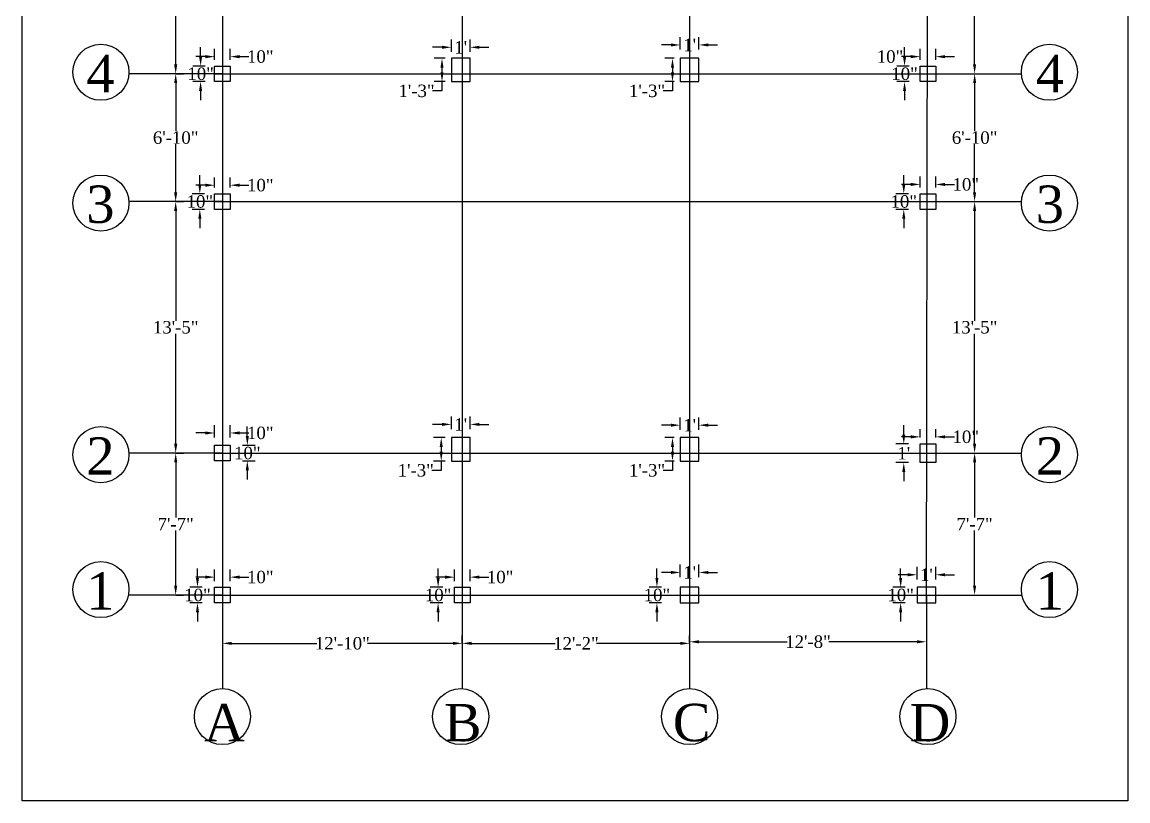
# Model space of a CAD drawing. Header units: inches. Extents: x -5597760 to 21122418, y -37133 to 23298423.
# Drawn here: x 3666 to 4376, y -22427 to -21927 of the extents above; entities that cross this region are included whole.
import ezdxf

# ---------------------------------------------------------------- set-up
doc = ezdxf.new("R2010")
doc.units = ezdxf.units.IN
doc.header["$MEASUREMENT"] = 0
doc.styles.get("Standard").update_dxf_attribs({"font": 'times.ttf', "height": 8})
doc.dimstyles.get("Standard").update_dxf_attribs({"dimtxt": 7, "dimasz": 6, "dimexe": 5, "dimexo": 4, "dimgap": 0.09, "dimtad": 0, "dimtih": 1, "dimtoh": 1, "dimdec": 0, "dimzin": 0, "dimdsep": 46, "dimlunit": 3, "dimtxsty": 'Standard', "dimcen": 0.09, "dimadec": 0, "dimazin": 0, "dimtfac": 1, "dimtdec": 0, "dimtofl": 0, "dimtmove": 0, "dimatfit": 3, "dimfxl": 3, "dimfxlon": 1, "dimtolj": 1, "dimtzin": 0, "dimarcsym": 0})

# ---------------------------------------------------------------- blocks, each defined once
blk = doc.blocks.new('*D1013')
at = {"color": 0, "lineweight": -2, "transparency": 16777216}
for p, q in [((3764.5, -21816), (3769.5, -21816)), ((3764.5, -21822), (3764.5, -21883.91)), ((3764.5, -21954), (3764.5, -21892.09)), ((3764.5, -21960), (3769.5, -21960))]:
    blk.add_line(p, q, dxfattribs=at)
at = {"color": 0, "transparency": 16777216}
for points in [[(3763.5, -21822), (3765.5, -21822), (3764.5, -21816)], [(3763.5, -21954), (3765.5, -21954), (3764.5, -21960)]]:
    blk.add_solid(points, dxfattribs=at)
at = {"layer": 'Defpoints', "color": 0, "transparency": 16777216}
for p in [(3764.5, -21816), (3764.5, -21960), (3764.5, -21960)]:
    blk.add_point(p, dxfattribs=at)
at = {"color": 0, "transparency": 16777216, "insert": (3764.5, -21888), "char_height": 8, "attachment_point": 5}
blk.add_mtext("\\A1;12'", dxfattribs=at)
blk = doc.blocks.new('*D1014')
at = {"color": 0, "lineweight": -2, "transparency": 16777216}
for p, q in [((3764.5, -21960), (3769.5, -21960)), ((3764.5, -21966), (3764.5, -21996.84)), ((3764.5, -22036), (3764.5, -22005.16)), ((3764.5, -22042), (3769.5, -22042))]:
    blk.add_line(p, q, dxfattribs=at)
at = {"color": 0, "transparency": 16777216}
for points in [[(3763.5, -21966), (3765.5, -21966), (3764.5, -21960)], [(3763.5, -22036), (3765.5, -22036), (3764.5, -22042)]]:
    blk.add_solid(points, dxfattribs=at)
at = {"layer": 'Defpoints', "color": 0, "transparency": 16777216}
for p in [(3764.5, -21960), (3764.5, -22042), (3764.5, -22042)]:
    blk.add_point(p, dxfattribs=at)
at = {"color": 0, "transparency": 16777216, "insert": (3764.5, -22001), "char_height": 8, "attachment_point": 5}
blk.add_mtext('\\A1;6\'-10"', dxfattribs=at)
blk = doc.blocks.new('*D1015')
at = {"color": 0, "lineweight": -2, "transparency": 16777216}
for p, q in [((3764.5, -22042), (3759.5, -22042)), ((3764.5, -22048), (3764.5, -22118.55)), ((3764.5, -22197.42), (3764.5, -22126.87)), ((3764.5, -22203.42), (3769.5, -22203.42))]:
    blk.add_line(p, q, dxfattribs=at)
at = {"color": 0, "transparency": 16777216}
for points in [[(3763.5, -22048), (3765.5, -22048), (3764.5, -22042)], [(3763.5, -22197.42), (3765.5, -22197.42), (3764.5, -22203.42)]]:
    blk.add_solid(points, dxfattribs=at)
at = {"layer": 'Defpoints', "color": 0, "transparency": 16777216}
for p in [(3764.5, -22042), (3764.5, -22203.42), (3764.5, -22203.42)]:
    blk.add_point(p, dxfattribs=at)
at = {"color": 0, "transparency": 16777216, "insert": (3764.5, -22122.71), "char_height": 8, "attachment_point": 5}
blk.add_mtext('\\A1;13\'-5"', dxfattribs=at)
blk = doc.blocks.new('*D1016')
at = {"color": 0, "lineweight": -2, "transparency": 16777216}
for p, q in [((3764.5, -22203.42), (3769.5, -22203.42)), ((3764.5, -22209.42), (3764.5, -22244.79)), ((3764.5, -22288.5), (3764.5, -22253.13)), ((3764.5, -22294.5), (3769.5, -22294.5))]:
    blk.add_line(p, q, dxfattribs=at)
at = {"color": 0, "transparency": 16777216}
for points in [[(3763.5, -22209.42), (3765.5, -22209.42), (3764.5, -22203.42)], [(3763.5, -22288.5), (3765.5, -22288.5), (3764.5, -22294.5)]]:
    blk.add_solid(points, dxfattribs=at)
at = {"layer": 'Defpoints', "color": 0, "transparency": 16777216}
for p in [(3764.5, -22203.42), (3764.5, -22294.5), (3764.5, -22294.5)]:
    blk.add_point(p, dxfattribs=at)
at = {"color": 0, "transparency": 16777216, "insert": (3764.5, -22248.96), "char_height": 8, "attachment_point": 5}
blk.add_mtext('\\A1;7\'-7"', dxfattribs=at)
blk = doc.blocks.new('*D1017')
at = {"color": 0, "lineweight": -2, "transparency": 16777216}
for p, q in [((4094.5, -22324.5), (4094.5, -22329.5)), ((4100.5, -22324.5), (4157.2, -22324.5)), ((4240.51, -22324.5), (4183.81, -22324.5)), ((4246.51, -22324.5), (4246.51, -22329.5))]:
    blk.add_line(p, q, dxfattribs=at)
at = {"color": 0, "transparency": 16777216}
for points in [[(4100.5, -22323.5), (4100.5, -22325.5), (4094.5, -22324.5)], [(4240.51, -22323.5), (4240.51, -22325.5), (4246.51, -22324.5)]]:
    blk.add_solid(points, dxfattribs=at)
at = {"layer": 'Defpoints', "color": 0, "transparency": 16777216}
for p in [(4094.5, -22324.5), (4246.51, -22324.5), (4246.51, -22324.5)]:
    blk.add_point(p, dxfattribs=at)
at = {"color": 0, "transparency": 16777216, "insert": (4170.5, -22324.5), "char_height": 8, "attachment_point": 5}
blk.add_mtext('\\A1;12\'-8"', dxfattribs=at)
blk = doc.blocks.new('*D1018')
at = {"color": 0, "lineweight": -2, "transparency": 16777216}
for p, q in [((4277.49, -22203.42), (4282.49, -22203.42)), ((4277.49, -22209.42), (4277.49, -22244.79)), ((4277.49, -22288.5), (4277.49, -22253.13)), ((4277.49, -22294.5), (4282.49, -22294.5))]:
    blk.add_line(p, q, dxfattribs=at)
at = {"color": 0, "transparency": 16777216}
for points in [[(4276.49, -22209.42), (4278.49, -22209.42), (4277.49, -22203.42)], [(4276.49, -22288.5), (4278.49, -22288.5), (4277.49, -22294.5)]]:
    blk.add_solid(points, dxfattribs=at)
at = {"layer": 'Defpoints', "color": 0, "transparency": 16777216}
for p in [(4277.49, -22203.42), (4277.49, -22203.42), (4277.49, -22294.5)]:
    blk.add_point(p, dxfattribs=at)
at = {"color": 0, "transparency": 16777216, "insert": (4277.49, -22248.96), "char_height": 8, "attachment_point": 5}
blk.add_mtext('\\A1;7\'-7"', dxfattribs=at)
blk = doc.blocks.new('*D1019')
at = {"color": 0, "lineweight": -2, "transparency": 16777216}
for p, q in [((4277.49, -22042), (4282.49, -22042)), ((4277.49, -22048), (4277.49, -22118.55)), ((4277.49, -22197.42), (4277.49, -22126.87)), ((4277.49, -22203.42), (4282.49, -22203.42))]:
    blk.add_line(p, q, dxfattribs=at)
at = {"color": 0, "transparency": 16777216}
for points in [[(4276.49, -22048), (4278.49, -22048), (4277.49, -22042)], [(4276.49, -22197.42), (4278.49, -22197.42), (4277.49, -22203.42)]]:
    blk.add_solid(points, dxfattribs=at)
at = {"layer": 'Defpoints', "color": 0, "transparency": 16777216}
for p in [(4277.49, -22042), (4277.49, -22042), (4277.49, -22203.42)]:
    blk.add_point(p, dxfattribs=at)
at = {"color": 0, "transparency": 16777216, "insert": (4277.49, -22122.71), "char_height": 8, "attachment_point": 5}
blk.add_mtext('\\A1;13\'-5"', dxfattribs=at)
blk = doc.blocks.new('*D1020')
at = {"color": 0, "lineweight": -2, "transparency": 16777216}
for p, q in [((4277.49, -21960), (4282.49, -21960)), ((4277.49, -21966), (4277.49, -21996.84)), ((4277.49, -22036), (4277.49, -22005.16)), ((4277.49, -22042), (4282.49, -22042))]:
    blk.add_line(p, q, dxfattribs=at)
at = {"color": 0, "transparency": 16777216}
for points in [[(4276.49, -21966), (4278.49, -21966), (4277.49, -21960)], [(4276.49, -22036), (4278.49, -22036), (4277.49, -22042)]]:
    blk.add_solid(points, dxfattribs=at)
at = {"layer": 'Defpoints', "color": 0, "transparency": 16777216}
for p in [(4277.49, -21960), (4277.49, -21960), (4277.49, -22042)]:
    blk.add_point(p, dxfattribs=at)
at = {"color": 0, "transparency": 16777216, "insert": (4277.49, -22001), "char_height": 8, "attachment_point": 5}
blk.add_mtext('\\A1;6\'-10"', dxfattribs=at)
blk = doc.blocks.new('*D1021')
at = {"color": 0, "lineweight": -2, "transparency": 16777216}
for p, q in [((4277.49, -21816), (4282.49, -21816)), ((4277.49, -21822), (4277.49, -21883.91)), ((4277.49, -21954), (4277.49, -21892.09)), ((4277.49, -21960), (4282.49, -21960))]:
    blk.add_line(p, q, dxfattribs=at)
at = {"color": 0, "transparency": 16777216}
for points in [[(4276.49, -21822), (4278.49, -21822), (4277.49, -21816)], [(4276.49, -21954), (4278.49, -21954), (4277.49, -21960)]]:
    blk.add_solid(points, dxfattribs=at)
at = {"layer": 'Defpoints', "color": 0, "transparency": 16777216}
for p in [(4277.49, -21816), (4277.49, -21816), (4277.49, -21960)]:
    blk.add_point(p, dxfattribs=at)
at = {"color": 0, "transparency": 16777216, "insert": (4277.49, -21888), "char_height": 8, "attachment_point": 5}
blk.add_mtext("\\A1;12'", dxfattribs=at)
blk = doc.blocks.new('*D1025')
at = {"color": 0, "lineweight": -2, "transparency": 16777216}
for p, q in [((4242.5, -21951), (4242.5, -21944)), ((4252.5, -21951), (4252.5, -21944)), ((4236.5, -21949), (4230.5, -21949)), ((4258.5, -21949), (4264.5, -21949))]:
    blk.add_line(p, q, dxfattribs=at)
at = {"color": 0, "transparency": 16777216}
for points in [[(4236.5, -21948), (4236.5, -21950), (4242.5, -21949)], [(4258.5, -21948), (4258.5, -21950), (4252.5, -21949)]]:
    blk.add_solid(points, dxfattribs=at)
at = {"layer": 'Defpoints', "color": 0, "transparency": 16777216}
for p in [(4242.5, -21949), (4242.5, -21955), (4252.5, -21955)]:
    blk.add_point(p, dxfattribs=at)
at = {"color": 0, "transparency": 16777216, "insert": (4223.18, -21949), "char_height": 8, "attachment_point": 5}
blk.add_mtext('\\A1;10"', dxfattribs=at)
blk = doc.blocks.new('*D1026')
at = {"color": 0, "lineweight": -2, "transparency": 16777216}
for p, q in [((4232.5, -21949), (4232.5, -21943)), ((4235.5, -21955), (4227.5, -21955)), ((4235.5, -21965), (4227.5, -21965)), ((4232.5, -21971), (4232.5, -21977))]:
    blk.add_line(p, q, dxfattribs=at)
at = {"color": 0, "transparency": 16777216}
for points in [[(4231.5, -21949), (4233.5, -21949), (4232.5, -21955)], [(4231.5, -21971), (4233.5, -21971), (4232.5, -21965)]]:
    blk.add_solid(points, dxfattribs=at)
at = {"layer": 'Defpoints', "color": 0, "transparency": 16777216}
for p in [(4242.5, -21955), (4232.5, -21965), (4242.5, -21965)]:
    blk.add_point(p, dxfattribs=at)
at = {"color": 0, "transparency": 16777216, "insert": (4232.5, -21960), "char_height": 8, "attachment_point": 5}
blk.add_mtext('\\A1;10"', dxfattribs=at)
blk = doc.blocks.new('*D1031')
at = {"color": 0, "lineweight": -2, "transparency": 16777216}
for p, q in [((3789.5, -21951), (3789.5, -21944)), ((3799.5, -21951), (3799.5, -21944)), ((3783.5, -21949), (3777.5, -21949)), ((3805.5, -21949), (3811.5, -21949))]:
    blk.add_line(p, q, dxfattribs=at)
at = {"color": 0, "transparency": 16777216}
for points in [[(3783.5, -21948), (3783.5, -21950), (3789.5, -21949)], [(3805.5, -21948), (3805.5, -21950), (3799.5, -21949)]]:
    blk.add_solid(points, dxfattribs=at)
at = {"layer": 'Defpoints', "color": 0, "transparency": 16777216}
for p in [(3799.5, -21949), (3789.5, -21955), (3799.5, -21955)]:
    blk.add_point(p, dxfattribs=at)
at = {"color": 0, "transparency": 16777216, "insert": (3818.82, -21949), "char_height": 8, "attachment_point": 5}
blk.add_mtext('\\A1;10"', dxfattribs=at)
blk = doc.blocks.new('*D1032')
at = {"color": 0, "lineweight": -2, "transparency": 16777216}
for p, q in [((3780.5, -21949), (3780.5, -21943)), ((3783.5, -21955), (3775.5, -21955)), ((3783.5, -21965), (3775.5, -21965)), ((3780.5, -21971), (3780.5, -21977))]:
    blk.add_line(p, q, dxfattribs=at)
at = {"color": 0, "transparency": 16777216}
for points in [[(3779.5, -21949), (3781.5, -21949), (3780.5, -21955)], [(3779.5, -21971), (3781.5, -21971), (3780.5, -21965)]]:
    blk.add_solid(points, dxfattribs=at)
at = {"layer": 'Defpoints', "color": 0, "transparency": 16777216}
for p in [(3789.5, -21955), (3780.5, -21965), (3789.5, -21965)]:
    blk.add_point(p, dxfattribs=at)
at = {"color": 0, "transparency": 16777216, "insert": (3780.5, -21960), "char_height": 8, "attachment_point": 5}
blk.add_mtext('\\A1;10"', dxfattribs=at)
blk = doc.blocks.new('*D1033')
at = {"color": 0, "lineweight": -2, "transparency": 16777216}
for p, q in [((3789.5, -22033), (3789.5, -22026.5)), ((3799.5, -22033), (3799.5, -22026.5)), ((3783.5, -22031.5), (3777.5, -22031.5)), ((3805.5, -22031.5), (3811.5, -22031.5))]:
    blk.add_line(p, q, dxfattribs=at)
at = {"color": 0, "transparency": 16777216}
for points in [[(3783.5, -22030.5), (3783.5, -22032.5), (3789.5, -22031.5)], [(3805.5, -22030.5), (3805.5, -22032.5), (3799.5, -22031.5)]]:
    blk.add_solid(points, dxfattribs=at)
at = {"layer": 'Defpoints', "color": 0, "transparency": 16777216}
for p in [(3789.5, -22037), (3799.5, -22031.5), (3799.5, -22037)]:
    blk.add_point(p, dxfattribs=at)
at = {"color": 0, "transparency": 16777216, "insert": (3818.82, -22031.5), "char_height": 8, "attachment_point": 5}
blk.add_mtext('\\A1;10"', dxfattribs=at)
blk = doc.blocks.new('*D1034')
at = {"color": 0, "lineweight": -2, "transparency": 16777216}
for p, q in [((3780, -22031), (3780, -22025)), ((3783, -22037), (3775, -22037)), ((3783, -22047), (3775, -22047)), ((3780, -22053), (3780, -22059))]:
    blk.add_line(p, q, dxfattribs=at)
at = {"color": 0, "transparency": 16777216}
for points in [[(3779, -22031), (3781, -22031), (3780, -22037)], [(3779, -22053), (3781, -22053), (3780, -22047)]]:
    blk.add_solid(points, dxfattribs=at)
at = {"layer": 'Defpoints', "color": 0, "transparency": 16777216}
for p in [(3789.5, -22037), (3780, -22047), (3789.5, -22047)]:
    blk.add_point(p, dxfattribs=at)
at = {"color": 0, "transparency": 16777216, "insert": (3780, -22042), "char_height": 8, "attachment_point": 5}
blk.add_mtext('\\A1;10"', dxfattribs=at)
blk = doc.blocks.new('*D1039')
at = {"color": 0, "lineweight": -2, "transparency": 16777216}
for p, q in [((4236.5, -22031), (4230.5, -22031)), ((4242.5, -22033), (4242.5, -22026)), ((4252.5, -22033), (4252.5, -22026)), ((4258.5, -22031), (4264.5, -22031))]:
    blk.add_line(p, q, dxfattribs=at)
at = {"color": 0, "transparency": 16777216}
for points in [[(4236.5, -22030), (4236.5, -22032), (4242.5, -22031)], [(4258.5, -22030), (4258.5, -22032), (4252.5, -22031)]]:
    blk.add_solid(points, dxfattribs=at)
at = {"layer": 'Defpoints', "color": 0, "transparency": 16777216}
for p in [(4252.5, -22031), (4242.5, -22037), (4252.5, -22037)]:
    blk.add_point(p, dxfattribs=at)
at = {"color": 0, "transparency": 16777216, "insert": (4271.82, -22031), "char_height": 8, "attachment_point": 5}
blk.add_mtext('\\A1;10"', dxfattribs=at)
blk = doc.blocks.new('*D1040')
at = {"color": 0, "lineweight": -2, "transparency": 16777216}
for p, q in [((4232, -22031), (4232, -22025)), ((4235, -22037), (4227, -22037)), ((4235, -22047), (4227, -22047)), ((4232, -22053), (4232, -22059))]:
    blk.add_line(p, q, dxfattribs=at)
at = {"color": 0, "transparency": 16777216}
for points in [[(4231, -22031), (4233, -22031), (4232, -22037)], [(4231, -22053), (4233, -22053), (4232, -22047)]]:
    blk.add_solid(points, dxfattribs=at)
at = {"layer": 'Defpoints', "color": 0, "transparency": 16777216}
for p in [(4242.5, -22037), (4232, -22047), (4242.5, -22047)]:
    blk.add_point(p, dxfattribs=at)
at = {"color": 0, "transparency": 16777216, "insert": (4232, -22042), "char_height": 8, "attachment_point": 5}
blk.add_mtext('\\A1;10"', dxfattribs=at)
blk = doc.blocks.new('*D1041')
at = {"color": 0, "lineweight": -2, "transparency": 16777216}
for p, q in [((4236.5, -22193), (4230.5, -22193)), ((4242.5, -22193.5), (4242.5, -22188)), ((4252.5, -22193.5), (4252.5, -22188)), ((4258.5, -22193), (4264.5, -22193))]:
    blk.add_line(p, q, dxfattribs=at)
at = {"color": 0, "transparency": 16777216}
for points in [[(4236.5, -22192), (4236.5, -22194), (4242.5, -22193)], [(4258.5, -22192), (4258.5, -22194), (4252.5, -22193)]]:
    blk.add_solid(points, dxfattribs=at)
at = {"layer": 'Defpoints', "color": 0, "transparency": 16777216}
for p in [(4252.5, -22193), (4242.5, -22197.5), (4252.5, -22197.5)]:
    blk.add_point(p, dxfattribs=at)
at = {"color": 0, "transparency": 16777216, "insert": (4271.82, -22193), "char_height": 8, "attachment_point": 5}
blk.add_mtext('\\A1;10"', dxfattribs=at)
blk = doc.blocks.new('*D1042')
at = {"color": 0, "lineweight": -2, "transparency": 16777216}
for p, q in [((4232, -22191.5), (4232, -22185.5)), ((4235, -22197.5), (4227, -22197.5)), ((4235, -22209.5), (4227, -22209.5)), ((4232, -22215.5), (4232, -22221.5))]:
    blk.add_line(p, q, dxfattribs=at)
at = {"color": 0, "transparency": 16777216}
for points in [[(4231, -22191.5), (4233, -22191.5), (4232, -22197.5)], [(4231, -22215.5), (4233, -22215.5), (4232, -22209.5)]]:
    blk.add_solid(points, dxfattribs=at)
at = {"layer": 'Defpoints', "color": 0, "transparency": 16777216}
for p in [(4242.5, -22197.5), (4232, -22209.5), (4242.5, -22209.5)]:
    blk.add_point(p, dxfattribs=at)
at = {"color": 0, "transparency": 16777216, "insert": (4232, -22203.5), "char_height": 8, "attachment_point": 5}
blk.add_mtext("\\A1;1'", dxfattribs=at)
blk = doc.blocks.new('*D1043')
at = {"color": 0, "lineweight": -2, "transparency": 16777216}
for p, q in [((4240.5, -22284.5), (4240.5, -22276.5)), ((4252.5, -22284.5), (4252.5, -22276.5)), ((4234.5, -22281.5), (4228.5, -22281.5)), ((4258.5, -22281.5), (4264.5, -22281.5))]:
    blk.add_line(p, q, dxfattribs=at)
at = {"color": 0, "transparency": 16777216}
for points in [[(4234.5, -22280.5), (4234.5, -22282.5), (4240.5, -22281.5)], [(4258.5, -22280.5), (4258.5, -22282.5), (4252.5, -22281.5)]]:
    blk.add_solid(points, dxfattribs=at)
at = {"layer": 'Defpoints', "color": 0, "transparency": 16777216}
for p in [(4252.5, -22281.5), (4240.5, -22289.5), (4252.5, -22290)]:
    blk.add_point(p, dxfattribs=at)
at = {"color": 0, "transparency": 16777216, "insert": (4246.5, -22281.5), "char_height": 8, "attachment_point": 5}
blk.add_mtext("\\A1;1'", dxfattribs=at)
blk = doc.blocks.new('*D1044')
at = {"color": 0, "lineweight": -2, "transparency": 16777216}
for p, q in [((4230, -22283.5), (4230, -22277.5)), ((4233, -22289.5), (4225, -22289.5)), ((4233, -22299.5), (4225, -22299.5)), ((4230, -22305.5), (4230, -22311.5))]:
    blk.add_line(p, q, dxfattribs=at)
at = {"color": 0, "transparency": 16777216}
for points in [[(4229, -22283.5), (4231, -22283.5), (4230, -22289.5)], [(4229, -22305.5), (4231, -22305.5), (4230, -22299.5)]]:
    blk.add_solid(points, dxfattribs=at)
at = {"layer": 'Defpoints', "color": 0, "transparency": 16777216}
for p in [(4240.5, -22289.5), (4230, -22299.5), (4240.5, -22299.5)]:
    blk.add_point(p, dxfattribs=at)
at = {"color": 0, "transparency": 16777216, "insert": (4230, -22294.5), "char_height": 8, "attachment_point": 5}
blk.add_mtext('\\A1;10"', dxfattribs=at)
blk = doc.blocks.new('*D1045')
at = {"color": 0, "lineweight": -2, "transparency": 16777216}
for p, q in [((4088.5, -22283), (4088.5, -22275)), ((4100.5, -22283), (4100.5, -22275)), ((4082.5, -22280), (4076.5, -22280)), ((4106.5, -22280), (4112.5, -22280))]:
    blk.add_line(p, q, dxfattribs=at)
at = {"color": 0, "transparency": 16777216}
for points in [[(4082.5, -22279), (4082.5, -22281), (4088.5, -22280)], [(4106.5, -22279), (4106.5, -22281), (4100.5, -22280)]]:
    blk.add_solid(points, dxfattribs=at)
at = {"layer": 'Defpoints', "color": 0, "transparency": 16777216}
for p in [(4100.5, -22280), (4088.5, -22289.5), (4100.5, -22289.5)]:
    blk.add_point(p, dxfattribs=at)
at = {"color": 0, "transparency": 16777216, "insert": (4094.5, -22280), "char_height": 8, "attachment_point": 5}
blk.add_mtext("\\A1;1'", dxfattribs=at)
blk = doc.blocks.new('*D1046')
at = {"color": 0, "lineweight": -2, "transparency": 16777216}
for p, q in [((4073.5, -22283.5), (4073.5, -22277.5)), ((4076.5, -22289.5), (4068.5, -22289.5)), ((4076.5, -22299.5), (4068.5, -22299.5)), ((4073.5, -22305.5), (4073.5, -22311.5))]:
    blk.add_line(p, q, dxfattribs=at)
at = {"color": 0, "transparency": 16777216}
for points in [[(4072.5, -22283.5), (4074.5, -22283.5), (4073.5, -22289.5)], [(4072.5, -22305.5), (4074.5, -22305.5), (4073.5, -22299.5)]]:
    blk.add_solid(points, dxfattribs=at)
at = {"layer": 'Defpoints', "color": 0, "transparency": 16777216}
for p in [(4088.5, -22289.5), (4073.5, -22299.5), (4088.5, -22299.5)]:
    blk.add_point(p, dxfattribs=at)
at = {"color": 0, "transparency": 16777216, "insert": (4073.5, -22294.5), "char_height": 8, "attachment_point": 5}
blk.add_mtext('\\A1;10"', dxfattribs=at)
blk = doc.blocks.new('*D1047')
at = {"color": 0, "lineweight": -2, "transparency": 16777216}
for p, q in [((3789.5, -22285.5), (3789.5, -22278)), ((3799.5, -22285.5), (3799.5, -22278)), ((3783.5, -22283), (3777.5, -22283)), ((3805.5, -22283), (3811.5, -22283))]:
    blk.add_line(p, q, dxfattribs=at)
at = {"color": 0, "transparency": 16777216}
for points in [[(3783.5, -22282), (3783.5, -22284), (3789.5, -22283)], [(3805.5, -22282), (3805.5, -22284), (3799.5, -22283)]]:
    blk.add_solid(points, dxfattribs=at)
at = {"layer": 'Defpoints', "color": 0, "transparency": 16777216}
for p in [(3799.5, -22283), (3789.5, -22289.5), (3799.5, -22289.5)]:
    blk.add_point(p, dxfattribs=at)
at = {"color": 0, "transparency": 16777216, "insert": (3818.82, -22283), "char_height": 8, "attachment_point": 5}
blk.add_mtext('\\A1;10"', dxfattribs=at)
blk = doc.blocks.new('*D1048')
at = {"color": 0, "lineweight": -2, "transparency": 16777216}
for p, q in [((3778.5, -22283.5), (3778.5, -22277.5)), ((3781.5, -22289.5), (3773.5, -22289.5)), ((3781.5, -22299.5), (3773.5, -22299.5)), ((3778.5, -22305.5), (3778.5, -22311.5))]:
    blk.add_line(p, q, dxfattribs=at)
at = {"color": 0, "transparency": 16777216}
for points in [[(3777.5, -22283.5), (3779.5, -22283.5), (3778.5, -22289.5)], [(3777.5, -22305.5), (3779.5, -22305.5), (3778.5, -22299.5)]]:
    blk.add_solid(points, dxfattribs=at)
at = {"layer": 'Defpoints', "color": 0, "transparency": 16777216}
for p in [(3789.5, -22289.5), (3778.5, -22299.5), (3789.5, -22299.5)]:
    blk.add_point(p, dxfattribs=at)
at = {"color": 0, "transparency": 16777216, "insert": (3778.5, -22294.5), "char_height": 8, "attachment_point": 5}
blk.add_mtext('\\A1;10"', dxfattribs=at)
blk = doc.blocks.new('*D1049')
at = {"color": 0, "lineweight": -2, "transparency": 16777216}
for p, q in [((3789.5, -22193.5), (3789.5, -22185.5)), ((3799.5, -22193.5), (3799.5, -22185.5)), ((3783.5, -22190.5), (3777.5, -22190.5)), ((3805.5, -22190.5), (3811.5, -22190.5))]:
    blk.add_line(p, q, dxfattribs=at)
at = {"color": 0, "transparency": 16777216}
for points in [[(3783.5, -22189.5), (3783.5, -22191.5), (3789.5, -22190.5)], [(3805.5, -22189.5), (3805.5, -22191.5), (3799.5, -22190.5)]]:
    blk.add_solid(points, dxfattribs=at)
at = {"layer": 'Defpoints', "color": 0, "transparency": 16777216}
for p in [(3799.5, -22190.5), (3789.5, -22198.42), (3799.5, -22198.42)]:
    blk.add_point(p, dxfattribs=at)
at = {"color": 0, "transparency": 16777216, "insert": (3818.82, -22190.5), "char_height": 8, "attachment_point": 5}
blk.add_mtext('\\A1;10"', dxfattribs=at)
blk = doc.blocks.new('*D1050')
at = {"color": 0, "lineweight": -2, "transparency": 16777216}
for p, q in [((3810.5, -22192.42), (3810.5, -22186.42)), ((3807.5, -22198.42), (3815.5, -22198.42)), ((3807.5, -22208.42), (3815.5, -22208.42)), ((3810.5, -22214.42), (3810.5, -22220.42))]:
    blk.add_line(p, q, dxfattribs=at)
at = {"color": 0, "transparency": 16777216}
for points in [[(3809.5, -22192.42), (3811.5, -22192.42), (3810.5, -22198.42)], [(3809.5, -22214.42), (3811.5, -22214.42), (3810.5, -22208.42)]]:
    blk.add_solid(points, dxfattribs=at)
at = {"layer": 'Defpoints', "color": 0, "transparency": 16777216}
for p in [(3799.5, -22198.42), (3799.5, -22208.42), (3810.5, -22208.42)]:
    blk.add_point(p, dxfattribs=at)
at = {"color": 0, "transparency": 16777216, "insert": (3810.5, -22203.42), "char_height": 8, "attachment_point": 5}
blk.add_mtext('\\A1;10"', dxfattribs=at)
blk = doc.blocks.new('*D1061')
at = {"color": 0, "lineweight": -2, "transparency": 16777216}
for p, q in [((3943.5, -22285.5), (3943.5, -22278)), ((3953.5, -22285.5), (3953.5, -22278)), ((3937.5, -22283), (3931.5, -22283)), ((3959.5, -22283), (3965.5, -22283))]:
    blk.add_line(p, q, dxfattribs=at)
at = {"color": 0, "transparency": 16777216}
for points in [[(3937.5, -22282), (3937.5, -22284), (3943.5, -22283)], [(3959.5, -22282), (3959.5, -22284), (3953.5, -22283)]]:
    blk.add_solid(points, dxfattribs=at)
at = {"layer": 'Defpoints', "color": 0, "transparency": 16777216}
for p in [(3953.5, -22283), (3943.5, -22289.5), (3953.5, -22289.5)]:
    blk.add_point(p, dxfattribs=at)
at = {"color": 0, "transparency": 16777216, "insert": (3972.82, -22283), "char_height": 8, "attachment_point": 5}
blk.add_mtext('\\A1;10"', dxfattribs=at)
blk = doc.blocks.new('*D1062')
at = {"color": 0, "lineweight": -2, "transparency": 16777216}
for p, q in [((3933, -22283.5), (3933, -22277.5)), ((3936, -22289.5), (3928, -22289.5)), ((3936, -22299.5), (3928, -22299.5)), ((3933, -22305.5), (3933, -22311.5))]:
    blk.add_line(p, q, dxfattribs=at)
at = {"color": 0, "transparency": 16777216}
for points in [[(3932, -22283.5), (3934, -22283.5), (3933, -22289.5)], [(3932, -22305.5), (3934, -22305.5), (3933, -22299.5)]]:
    blk.add_solid(points, dxfattribs=at)
at = {"layer": 'Defpoints', "color": 0, "transparency": 16777216}
for p in [(3943.5, -22289.5), (3933, -22299.5), (3943.5, -22299.5)]:
    blk.add_point(p, dxfattribs=at)
at = {"color": 0, "transparency": 16777216, "insert": (3933, -22294.5), "char_height": 8, "attachment_point": 5}
blk.add_mtext('\\A1;10"', dxfattribs=at)
blk = doc.blocks.new('*D1064')
at = {"color": 0, "lineweight": -2, "transparency": 16777216}
for p, q in [((3794.5, -22325.5), (3794.5, -22330.5)), ((3800.5, -22325.5), (3855.24, -22325.5)), ((3942.5, -22325.5), (3887.76, -22325.5)), ((3948.5, -22325.5), (3948.5, -22330.5))]:
    blk.add_line(p, q, dxfattribs=at)
at = {"color": 0, "transparency": 16777216}
for points in [[(3800.5, -22324.5), (3800.5, -22326.5), (3794.5, -22325.5)], [(3942.5, -22324.5), (3942.5, -22326.5), (3948.5, -22325.5)]]:
    blk.add_solid(points, dxfattribs=at)
at = {"layer": 'Defpoints', "color": 0, "transparency": 16777216}
for p in [(3794.5, -22324.5), (3948.5, -22324.5), (3948.5, -22325.5)]:
    blk.add_point(p, dxfattribs=at)
at = {"color": 0, "transparency": 16777216, "insert": (3871.5, -22325.5), "char_height": 8, "attachment_point": 5}
blk.add_mtext('\\A1;12\'-10"', dxfattribs=at)
blk = doc.blocks.new('*D1010')
at = {"color": 0, "lineweight": -2, "transparency": 16777216}
for p, q in [((3948.5, -22325.5), (3948.5, -22320.5)), ((4094.5, -22325.5), (4094.5, -22320.5)), ((3954.5, -22325.5), (4008.19, -22325.5)), ((4088.5, -22325.5), (4034.8, -22325.5))]:
    blk.add_line(p, q, dxfattribs=at)
at = {"color": 0, "transparency": 16777216}
for points in [[(3954.5, -22324.5), (3954.5, -22326.5), (3948.5, -22325.5)], [(4088.5, -22324.5), (4088.5, -22326.5), (4094.5, -22325.5)]]:
    blk.add_solid(points, dxfattribs=at)
at = {"layer": 'Defpoints', "color": 0, "transparency": 16777216}
for p in [(3948.5, -22325.5), (4094.5, -22325.5), (4094.5, -22325.5)]:
    blk.add_point(p, dxfattribs=at)
at = {"color": 0, "transparency": 16777216, "insert": (4021.5, -22325.5), "char_height": 8, "attachment_point": 5}
blk.add_mtext('\\A1;12\'-2"', dxfattribs=at)
blk = doc.blocks.new('*D1081')
at = {"color": 0, "lineweight": -2, "transparency": 16777216}
for p, q in [((3941.5, -22188), (3941.5, -22180)), ((3953.5, -22188), (3953.5, -22180)), ((3935.5, -22185), (3929.5, -22185)), ((3959.5, -22185), (3965.5, -22185))]:
    blk.add_line(p, q, dxfattribs=at)
at = {"color": 0, "transparency": 16777216}
for points in [[(3935.5, -22184), (3935.5, -22186), (3941.5, -22185)], [(3959.5, -22184), (3959.5, -22186), (3953.5, -22185)]]:
    blk.add_solid(points, dxfattribs=at)
at = {"layer": 'Defpoints', "color": 0, "transparency": 16777216}
for p in [(3953.5, -22185), (3941.5, -22193.5), (3953.5, -22193.5)]:
    blk.add_point(p, dxfattribs=at)
at = {"color": 0, "transparency": 16777216, "insert": (3947.5, -22185), "char_height": 8, "attachment_point": 5}
blk.add_mtext("\\A1;1'", dxfattribs=at)
blk = doc.blocks.new('*D1082')
at = {"color": 0, "lineweight": -2, "transparency": 16777216}
for p, q in [((3937.5, -22193.5), (3930, -22193.5)), ((3935, -22199.5), (3935, -22202.5)), ((3937.5, -22208.5), (3930, -22208.5)), ((3935, -22208.5), (3935, -22214.5)), ((3935, -22214.5), (3929, -22214.5))]:
    blk.add_line(p, q, dxfattribs=at)
at = {"color": 0, "transparency": 16777216}
for points in [[(3934, -22199.5), (3936, -22199.5), (3935, -22193.5)], [(3934, -22202.5), (3936, -22202.5), (3935, -22208.5)]]:
    blk.add_solid(points, dxfattribs=at)
at = {"layer": 'Defpoints', "color": 0, "transparency": 16777216}
for p in [(3941.5, -22193.5), (3935, -22208.5), (3941.5, -22208.5)]:
    blk.add_point(p, dxfattribs=at)
at = {"color": 0, "transparency": 16777216, "insert": (3918.65, -22214.5), "char_height": 8, "attachment_point": 5}
blk.add_mtext('\\A1;1\'-3"', dxfattribs=at)
blk = doc.blocks.new('*D1083')
at = {"color": 0, "lineweight": -2, "transparency": 16777216}
for p, q in [((3941.5, -21946), (3941.5, -21938)), ((3953.5, -21946), (3953.5, -21938)), ((3935.5, -21943), (3929.5, -21943)), ((3959.5, -21943), (3965.5, -21943))]:
    blk.add_line(p, q, dxfattribs=at)
at = {"color": 0, "transparency": 16777216}
for points in [[(3935.5, -21942), (3935.5, -21944), (3941.5, -21943)], [(3959.5, -21942), (3959.5, -21944), (3953.5, -21943)]]:
    blk.add_solid(points, dxfattribs=at)
at = {"layer": 'Defpoints', "color": 0, "transparency": 16777216}
for p in [(3953.5, -21943), (3941.5, -21950), (3953.5, -21950)]:
    blk.add_point(p, dxfattribs=at)
at = {"color": 0, "transparency": 16777216, "insert": (3947.5, -21943), "char_height": 8, "attachment_point": 5}
blk.add_mtext("\\A1;1'", dxfattribs=at)
blk = doc.blocks.new('*D1084')
at = {"color": 0, "lineweight": -2, "transparency": 16777216}
for p, q in [((3937.5, -21950), (3930.5, -21950)), ((3935.5, -21956), (3935.5, -21959)), ((3937.5, -21965), (3930.5, -21965)), ((3935.5, -21965), (3935.5, -21971)), ((3935.5, -21971), (3929.5, -21971))]:
    blk.add_line(p, q, dxfattribs=at)
at = {"color": 0, "transparency": 16777216}
for points in [[(3934.5, -21956), (3936.5, -21956), (3935.5, -21950)], [(3934.5, -21959), (3936.5, -21959), (3935.5, -21965)]]:
    blk.add_solid(points, dxfattribs=at)
at = {"layer": 'Defpoints', "color": 0, "transparency": 16777216}
for p in [(3941.5, -21950), (3935.5, -21965), (3941.5, -21965)]:
    blk.add_point(p, dxfattribs=at)
at = {"color": 0, "transparency": 16777216, "insert": (3919.15, -21971), "char_height": 8, "attachment_point": 5}
blk.add_mtext('\\A1;1\'-3"', dxfattribs=at)
blk = doc.blocks.new('*D1085')
at = {"color": 0, "lineweight": -2, "transparency": 16777216}
for p, q in [((4088.5, -21944.5), (4088.5, -21936.5)), ((4100.5, -21944.5), (4100.5, -21936.5)), ((4082.5, -21941.5), (4076.5, -21941.5)), ((4106.5, -21941.5), (4112.5, -21941.5))]:
    blk.add_line(p, q, dxfattribs=at)
at = {"color": 0, "transparency": 16777216}
for points in [[(4082.5, -21940.5), (4082.5, -21942.5), (4088.5, -21941.5)], [(4106.5, -21940.5), (4106.5, -21942.5), (4100.5, -21941.5)]]:
    blk.add_solid(points, dxfattribs=at)
at = {"layer": 'Defpoints', "color": 0, "transparency": 16777216}
for p in [(4100.5, -21941.5), (4088.5, -21950), (4100.5, -21950)]:
    blk.add_point(p, dxfattribs=at)
at = {"color": 0, "transparency": 16777216, "insert": (4094.5, -21941.5), "char_height": 8, "attachment_point": 5}
blk.add_mtext("\\A1;1'", dxfattribs=at)
blk = doc.blocks.new('*D1086')
at = {"color": 0, "lineweight": -2, "transparency": 16777216}
for p, q in [((4084.5, -21950), (4078.5, -21950)), ((4083.5, -21956), (4083.5, -21959)), ((4084.5, -21965), (4078.5, -21965)), ((4083.5, -21965), (4083.5, -21971)), ((4083.5, -21971), (4077.5, -21971))]:
    blk.add_line(p, q, dxfattribs=at)
at = {"color": 0, "transparency": 16777216}
for points in [[(4082.5, -21956), (4084.5, -21956), (4083.5, -21950)], [(4082.5, -21959), (4084.5, -21959), (4083.5, -21965)]]:
    blk.add_solid(points, dxfattribs=at)
at = {"layer": 'Defpoints', "color": 0, "transparency": 16777216}
for p in [(4088.5, -21950), (4083.5, -21965), (4088.5, -21965)]:
    blk.add_point(p, dxfattribs=at)
at = {"color": 0, "transparency": 16777216, "insert": (4067.15, -21971), "char_height": 8, "attachment_point": 5}
blk.add_mtext('\\A1;1\'-3"', dxfattribs=at)
blk = doc.blocks.new('*D1087')
at = {"color": 0, "lineweight": -2, "transparency": 16777216}
for p, q in [((4082.5, -22185.5), (4076.5, -22185.5)), ((4088.5, -22188.5), (4088.5, -22180.5)), ((4100.5, -22188.5), (4100.5, -22180.5)), ((4106.5, -22185.5), (4112.5, -22185.5))]:
    blk.add_line(p, q, dxfattribs=at)
at = {"color": 0, "transparency": 16777216}
for points in [[(4082.5, -22184.5), (4082.5, -22186.5), (4088.5, -22185.5)], [(4106.5, -22184.5), (4106.5, -22186.5), (4100.5, -22185.5)]]:
    blk.add_solid(points, dxfattribs=at)
at = {"layer": 'Defpoints', "color": 0, "transparency": 16777216}
for p in [(4100.5, -22185.5), (4088.5, -22193.5), (4100.5, -22193.5)]:
    blk.add_point(p, dxfattribs=at)
at = {"color": 0, "transparency": 16777216, "insert": (4094.5, -22185.5), "char_height": 8, "attachment_point": 5}
blk.add_mtext("\\A1;1'", dxfattribs=at)
blk = doc.blocks.new('*D1088')
at = {"color": 0, "lineweight": -2, "transparency": 16777216}
for p, q in [((4084.5, -22193.5), (4078.5, -22193.5)), ((4083.5, -22199.5), (4083.5, -22202.5)), ((4084.5, -22208.5), (4078.5, -22208.5)), ((4083.5, -22208.5), (4083.5, -22214.5)), ((4083.5, -22214.5), (4077.5, -22214.5))]:
    blk.add_line(p, q, dxfattribs=at)
at = {"color": 0, "transparency": 16777216}
for points in [[(4082.5, -22199.5), (4084.5, -22199.5), (4083.5, -22193.5)], [(4082.5, -22202.5), (4084.5, -22202.5), (4083.5, -22208.5)]]:
    blk.add_solid(points, dxfattribs=at)
at = {"layer": 'Defpoints', "color": 0, "transparency": 16777216}
for p in [(4088.5, -22193.5), (4083.5, -22208.5), (4088.5, -22208.5)]:
    blk.add_point(p, dxfattribs=at)
at = {"color": 0, "transparency": 16777216, "insert": (4067.15, -22214.5), "char_height": 8, "attachment_point": 5}
blk.add_mtext('\\A1;1\'-3"', dxfattribs=at)

msp = doc.modelspace()

# ---------------------------------------------------------------- linework, layer by layer
for p, q in [((3948.5, -21715), (3948.5, -22299.5)), ((4094.5, -21715), (4094.5, -22299.5)), ((3794.5, -21811), (3794.5, -22299.5)), ((4246.5, -22299.5), (4247.5, -21811)), ((3789.5, -21960), (4252.5, -21960)), ((3789.5, -22042), (4252.5, -22042)), ((3789.5, -22203.42), (4252.5, -22203.5)), ((3789.5, -22294.5), (4252.5, -22294.5))]:
    msp.add_line(p, q)
at = {"lineweight": -3}
for p, q in [((3794.5, -21960), (3734.5, -21960)), ((4247.49, -21960), (4307.49, -21960)), ((3794.5, -22042), (3734.5, -22042)), ((4247.49, -22042), (4307.49, -22042)), ((3794.5, -22203.42), (3734.5, -22203.42)), ((4247.49, -22203.42), (4307.49, -22203.42)), ((3794.5, -22294.5), (3734.5, -22294.5)), ((3794.5, -22294.5), (3794.5, -22354.5)), ((3948.5, -22294.5), (3948.5, -22354.5)), ((4094.5, -22294.5), (4094.5, -22354.5)), ((4246.51, -22294.5), (4246.51, -22354.5)), ((4247.49, -22294.5), (4307.49, -22294.5))]:
    msp.add_line(p, q, dxfattribs=at)
msp.add_lwpolyline([(3665.9, -21486.08), (4375.9, -21486.08), (4375.9, -22426.58), (3665.9, -22426.58)], close=True)
at = {"color": 1, "lineweight": 30}
for points in [[(3953.5, -21965), (3953.5, -21950), (3941.5, -21950), (3941.5, -21965)], [(4100.5, -21965), (4100.5, -21950), (4088.5, -21950), (4088.5, -21965)], [(3799.5, -21955), (3799.5, -21965), (3789.5, -21965), (3789.5, -21955)], [(4252.5, -21955), (4252.5, -21965), (4242.5, -21965), (4242.5, -21955)], [(3799.5, -22037), (3799.5, -22047), (3789.5, -22047), (3789.5, -22037)], [(4252.5, -22037), (4252.5, -22047), (4242.5, -22047), (4242.5, -22037)], [(3953.5, -22208.5), (3953.5, -22193.5), (3941.5, -22193.5), (3941.5, -22208.5)], [(4100.5, -22208.5), (4100.5, -22193.5), (4088.5, -22193.5), (4088.5, -22208.5)], [(3799.5, -22198.42), (3799.5, -22208.42), (3789.5, -22208.42), (3789.5, -22198.42)], [(4242.5, -22197.5), (4252.5, -22197.5), (4252.5, -22209.5), (4242.5, -22209.5)], [(3799.5, -22289.5), (3799.5, -22299.5), (3789.5, -22299.5), (3789.5, -22289.5)], [(3953.5, -22289.5), (3953.5, -22299.5), (3943.5, -22299.5), (3943.5, -22289.5)], [(4088.5, -22299.5), (4100.5, -22299.5), (4100.5, -22289.5), (4088.5, -22289.5)], [(4240.5, -22299.5), (4252.5, -22299.5), (4252.5, -22289.5), (4240.5, -22289.5)]]:
    msp.add_lwpolyline(points, close=True, dxfattribs=at)
at = {"lineweight": -3}
for centre in [(3716.5, -21959), (4325.49, -21959), (3716.5, -22043), (4325.49, -22043), (3716.5, -22204.42), (4325.49, -22204.42), (3716.5, -22291), (4325.49, -22291), (3794.5, -22372.5), (3947.5, -22372.5), (4094.5, -22372.5), (4247.5, -22372.5)]:
    msp.add_circle(centre, 18, dxfattribs=at)

# ---------------------------------------------------------------- texts
at = {"char_height": 24, "attachment_point": 5}
for s, insert in [('4', (3716.17, -21959.86)), ('4', (4325.81, -21959.86)), ('3', (3716.17, -22043.86)), ('3', (4325.81, -22043.86)), ('2', (3716.17, -22205.28)), ('2', (4325.81, -22205.28)), ('1', (3716.17, -22291.86)), ('1', (4325.81, -22291.86))]:
    msp.add_mtext_dynamic_manual_height_columns(s, width=24.4024, gutter_width=40, heights=[0], dxfattribs=dict(at, insert=insert))
at = {"lineweight": -3, "char_height": 24, "attachment_point": 5}
for s, insert in [('A', (3795.82, -22376.46)), ('B', (3948.82, -22376.46)), ('C', (4095.82, -22376.46)), ('D', (4248.82, -22376.46))]:
    msp.add_mtext_dynamic_manual_height_columns(s, width=25.4263, gutter_width=40, heights=[0], dxfattribs=dict(at, insert=insert))

# ---------------------------------------------------------------- dimensions: what is measured, and where the dimension line sits
for base, p1, p2, picture, middle in [((3764.5, -21960), (3764.5, -21816), (3764.5, -21960), '*D1013', (3764.5, -21888)), ((4277.49, -21816), (4277.49, -21960), (4277.49, -21816), '*D1021', (4277.49, -21888)), ((3764.5, -22042), (3764.5, -21960), (3764.5, -22042), '*D1014', (3764.5, -22001)), ((4277.49, -21960), (4277.49, -22042), (4277.49, -21960), '*D1020', (4277.49, -22001)), ((3764.5, -22203.42), (3764.5, -22042), (3764.5, -22203.42), '*D1015', (3764.5, -22122.71)), ((4277.49, -22042), (4277.49, -22203.42), (4277.49, -22042), '*D1019', (4277.49, -22122.71)), ((3764.5, -22294.5), (3764.5, -22203.42), (3764.5, -22294.5), '*D1016', (3764.5, -22248.96)), ((4277.49, -22203.42), (4277.49, -22294.5), (4277.49, -22203.42), '*D1018', (4277.49, -22248.96))]:
    dim = msp.add_linear_dim(base=base, p1=p1, p2=p2, angle=90, dimstyle='Standard')
    dim.commit()
    dim.dimension.update_dxf_attribs({"geometry": picture, "text_midpoint": middle})
at = {"color": 5}
for base, p1, p2, picture, middle in [((3953.5, -21943), (3941.5, -21950), (3953.5, -21950), '*D1083', (3947.5, -21943)), ((4100.5, -21941.5), (4088.5, -21950), (4100.5, -21950), '*D1085', (4094.5, -21941.5)), ((3799.5, -21949), (3789.5, -21955), (3799.5, -21955), '*D1031', (3818.82, -21949)), ((4242.5, -21949), (4252.5, -21955), (4242.5, -21955), '*D1025', (4223.18, -21949)), ((3799.5, -22031.5), (3789.5, -22037), (3799.5, -22037), '*D1033', (3818.82, -22031.5)), ((4252.5, -22031), (4242.5, -22037), (4252.5, -22037), '*D1039', (4271.82, -22031)), ((3953.5, -22185), (3941.5, -22193.5), (3953.5, -22193.5), '*D1081', (3947.5, -22185)), ((4100.5, -22185.5), (4088.5, -22193.5), (4100.5, -22193.5), '*D1087', (4094.5, -22185.5)), ((3799.5, -22190.5), (3789.5, -22198.42), (3799.5, -22198.42), '*D1049', (3818.82, -22190.5)), ((4252.5, -22193), (4242.5, -22197.5), (4252.5, -22197.5), '*D1041', (4271.82, -22193)), ((3799.5, -22283), (3789.5, -22289.5), (3799.5, -22289.5), '*D1047', (3818.82, -22283)), ((3953.5, -22283), (3943.5, -22289.5), (3953.5, -22289.5), '*D1061', (3972.82, -22283)), ((4100.5, -22280), (4088.5, -22289.5), (4100.5, -22289.5), '*D1045', (4094.5, -22280)), ((4252.5, -22281.5), (4240.5, -22289.5), (4252.5, -22290), '*D1043', (4246.5, -22281.5))]:
    dim = msp.add_linear_dim(base=base, p1=p1, p2=p2, dimstyle='Standard', dxfattribs=at)
    dim.commit()
    dim.dimension.update_dxf_attribs({"geometry": picture, "text_midpoint": middle})
for base, p1, p2, picture, middle in [((3780.5, -21965), (3789.5, -21955), (3789.5, -21965), '*D1032', (3780.5, -21960)), ((4232.5, -21965), (4242.5, -21955), (4242.5, -21965), '*D1026', (4232.5, -21960)), ((3935.5, -21965), (3941.5, -21950), (3941.5, -21965), '*D1084', (3919.15, -21971)), ((4083.5, -21965), (4088.5, -21950), (4088.5, -21965), '*D1086', (4067.15, -21971)), ((3780, -22047), (3789.5, -22037), (3789.5, -22047), '*D1034', (3780, -22042)), ((4232, -22047), (4242.5, -22037), (4242.5, -22047), '*D1040', (4232, -22042)), ((3810.5, -22208.42), (3799.5, -22198.42), (3799.5, -22208.42), '*D1050', (3810.5, -22203.42)), ((4232, -22209.5), (4242.5, -22197.5), (4242.5, -22209.5), '*D1042', (4232, -22203.5)), ((3935, -22208.5), (3941.5, -22193.5), (3941.5, -22208.5), '*D1082', (3918.65, -22214.5)), ((4083.5, -22208.5), (4088.5, -22193.5), (4088.5, -22208.5), '*D1088', (4067.15, -22214.5)), ((3778.5, -22299.5), (3789.5, -22289.5), (3789.5, -22299.5), '*D1048', (3778.5, -22294.5)), ((3933, -22299.5), (3943.5, -22289.5), (3943.5, -22299.5), '*D1062', (3933, -22294.5)), ((4073.5, -22299.5), (4088.5, -22289.5), (4088.5, -22299.5), '*D1046', (4073.5, -22294.5)), ((4230, -22299.5), (4240.5, -22289.5), (4240.5, -22299.5), '*D1044', (4230, -22294.5))]:
    dim = msp.add_linear_dim(base=base, p1=p1, p2=p2, angle=90, dimstyle='Standard', dxfattribs=at)
    dim.commit()
    dim.dimension.update_dxf_attribs({"geometry": picture, "text_midpoint": middle})
for base, p1, p2, picture, middle in [((3948.5, -22325.5), (3794.5, -22324.5), (3948.5, -22324.5), '*D1064', (3871.5, -22325.5)), ((4094.5, -22325.5), (3948.5, -22325.5), (4094.5, -22325.5), '*D1010', (4021.5, -22325.5)), ((4246.51, -22324.5), (4094.5, -22324.5), (4246.51, -22324.5), '*D1017', (4170.5, -22324.5))]:
    dim = msp.add_linear_dim(base=base, p1=p1, p2=p2, dimstyle='Standard')
    dim.commit()
    dim.dimension.update_dxf_attribs({"geometry": picture, "text_midpoint": middle})

doc.saveas('drawing.dxf')
